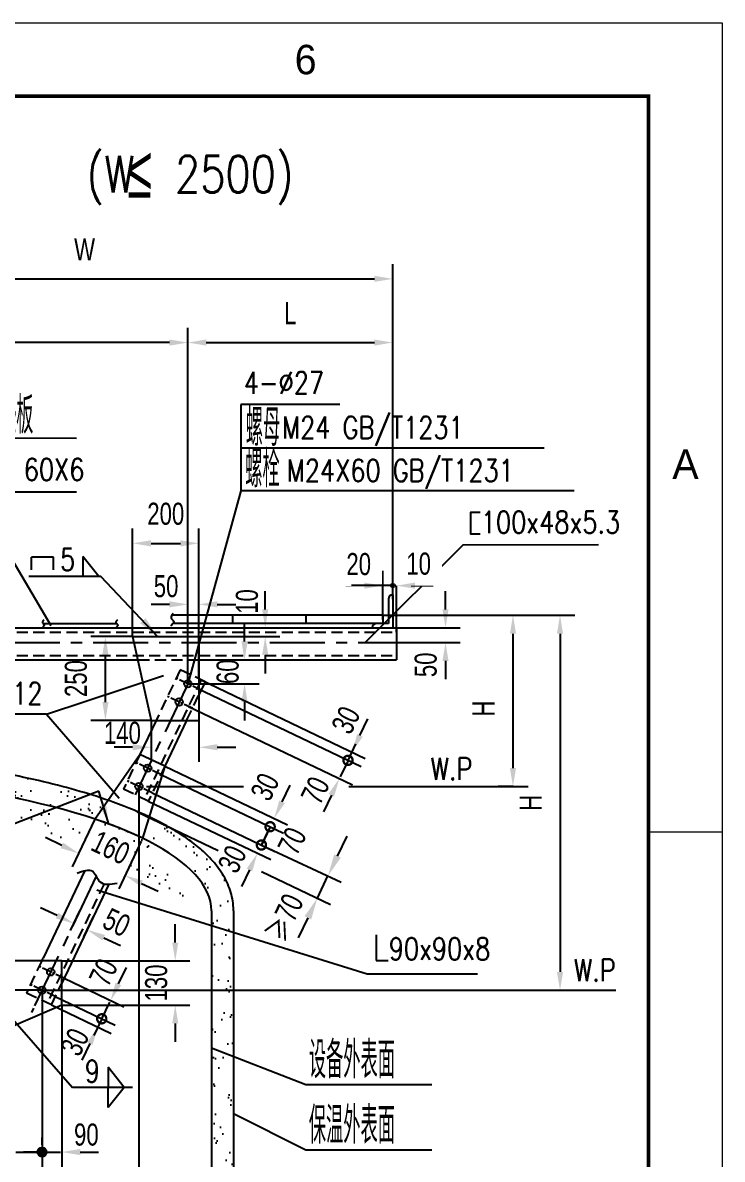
# Model space of a CAD drawing. Extents: x 148 to 221443, y -36682 to 6758.
# Drawn here: x 104409 to 106309, y -17862 to -14773 of the extents above; entities that cross this region are included whole.
import ezdxf
from ezdxf.enums import TextEntityAlignment as Align

# ---------------------------------------------------------------- set-up
doc = ezdxf.new("R2010")
doc.units = 0
doc.header["$LTSCALE"] = 10
doc.header["$MEASUREMENT"] = 0
doc.linetypes.add('CENTERX2', pattern=[4, 2.5, -0.5, 0.5, -0.5])
doc.linetypes.add('HIDDENX2', pattern=[0.75, 0.5, -0.25])
for name, color, linetype in [('2', 4, 'Continuous'), ('CENTER', 1, 'CENTERX2'), ('HIDDEN', 7, 'HIDDENX2'), ('RED', 7, 'Continuous'), ('WHITE', 7, 'Continuous')]:
    doc.layers.add(name, color=color, linetype=linetype)
doc.layers.add('2（细实线）', color=3, linetype='Continuous', lineweight=20)
doc.layers.add('图框层', color=7, linetype='Continuous', lineweight=15)
doc.styles.add('HZ', font='ROMS.SHX', dxfattribs={"width": 0.75, "bigfont": 'GBCBIG.SHX'})
doc.styles.get("Standard").update_dxf_attribs({"font": 'wison_e.shx', "width": 0.75, "bigfont": 'wison_c.shx'})
doc.styles.add('XW', font='ROMANS.shx', dxfattribs={"width": 0.85})
doc.dimstyles.new('DIM1', dxfattribs={"dimscale": 20, "dimtxt": 3, "dimasz": 2.5, "dimexe": 2, "dimexo": 0, "dimgap": 1, "dimtad": 0, "dimdec": 0, "dimzin": 0, "dimdsep": 46, "dimtxsty": 'Standard', "dimcen": 2, "dimclrd": 3, "dimclre": 3, "dimclrt": 3, "dimadec": 0, "dimazin": 0, "dimtfac": 0.666667, "dimtdec": 0, "dimtofl": 0, "dimtmove": 2, "dimatfit": 1, "dimfxl": 2, "dimtvp": 1.333333, "dimtolj": 1, "dimtzin": 0, "dimarcsym": 0})
pattern_1 = [(37.5, (101928.496, -20676.88), (-2.5197, 77.07295), [0, -60.8, 0, -68, 0, -65]), (7.5, (101928.5, -20676.88), (70.791, 112.8858), [0, -32.8, 0, -54.8, 0, -21]), (327.5, (101879.296, -20676.88), (124.5657, 0.2264), [0, -20, 0, -72, 0, -94]), (317.5, (101879.3, -20676.88), (120.245, 35.107), [0, -10, 0, -47.2, 0, -54])]

# ---------------------------------------------------------------- blocks, each defined once
blk = doc.blocks.new('*D1244')
at = {"color": 3, "lineweight": -2}
for p, q in [((103739.6, -16590), (103739.6, -15429)), ((105413.9, -16339.6), (105413.9, -15429)), ((103789.6, -15469), (105363.9, -15469))]:
    blk.add_line(p, q, dxfattribs=at)
at = {"color": 3}
for points in [[(103789.6, -15460.6), (103789.6, -15477.3), (103739.6, -15469)], [(105363.9, -15477.3), (105363.9, -15460.6), (105413.9, -15469)]]:
    blk.add_solid(points, dxfattribs=at)
at = {"layer": 'Defpoints', "color": 0}
for p in [(105413.9, -15469), (105413.9, -16339.6), (103739.6, -16590)]:
    blk.add_point(p, dxfattribs=at)
at = {"color": 3, "insert": (104576.7, -15389), "char_height": 60, "attachment_point": 5}
blk.add_mtext('\\A1;W', dxfattribs=at)
blk = doc.blocks.new('*D1246')
at = {"color": 3, "lineweight": -2}
for p, q in [((104724.4, -16849), (104724.4, -18189.1)), ((103739.6, -18076.8), (103739.6, -18189.1)), ((103789.6, -18149.1), (104674.4, -18149.1))]:
    blk.add_line(p, q, dxfattribs=at)
at = {"color": 3}
for points in [[(103789.6, -18140.8), (103789.6, -18157.5), (103739.6, -18149.1)], [(104674.4, -18157.5), (104674.4, -18140.8), (104724.4, -18149.1)]]:
    blk.add_solid(points, dxfattribs=at)
at = {"layer": 'Defpoints', "color": 0}
for p in [(104724.4, -16849), (103739.6, -18076.8), (104724.4, -18149.1)]:
    blk.add_point(p, dxfattribs=at)
at = {"color": 3, "insert": (104232, -18097.8), "char_height": 60, "attachment_point": 5}
blk.add_mtext('\\A1;Z', dxfattribs=at)
blk = doc.blocks.new('*D1247')
at = {"color": 3, "lineweight": -2}
for p, q in [((104461.1, -17402.9), (104461.1, -18083.4)), ((103739.6, -18076.8), (103739.6, -18003.4)), ((103789.6, -18043.4), (104411.1, -18043.4))]:
    blk.add_line(p, q, dxfattribs=at)
at = {"color": 3}
for points in [[(103789.6, -18035), (103789.6, -18051.7), (103739.6, -18043.4)], [(104411.1, -18051.7), (104411.1, -18035), (104461.1, -18043.4)]]:
    blk.add_solid(points, dxfattribs=at)
at = {"layer": 'Defpoints', "color": 0}
for p in [(104461.1, -17402.9), (104461.1, -18043.4), (103739.6, -18076.8)]:
    blk.add_point(p, dxfattribs=at)
at = {"color": 3, "insert": (104100.3, -17963.4), "char_height": 60, "attachment_point": 5}
blk.add_mtext('\\A1;Z', dxfattribs=at)
blk = doc.blocks.new('*D1248')
at = {"color": 3, "lineweight": -2}
for p, q in [((103739.6, -16483.1), (103739.6, -15602.2)), ((104857.2, -16457.6), (104857.2, -15602.2)), ((104807.2, -15642.2), (103789.6, -15642.2))]:
    blk.add_line(p, q, dxfattribs=at)
at = {"color": 3}
for points in [[(103789.6, -15633.8), (103789.6, -15650.5), (103739.6, -15642.2)], [(104807.2, -15650.5), (104807.2, -15633.8), (104857.2, -15642.2)]]:
    blk.add_solid(points, dxfattribs=at)
at = {"layer": 'Defpoints', "color": 0}
for p in [(103739.6, -15642.2), (104857.2, -16457.6), (103739.6, -16483.1)]:
    blk.add_point(p, dxfattribs=at)
at = {"color": 3, "insert": (104298.4, -15562.2), "char_height": 60, "attachment_point": 5}
blk.add_mtext('\\A1;Y', dxfattribs=at)
blk = doc.blocks.new('*D1254')
at = {"color": 3, "lineweight": -2}
for p, q in [((104857.2, -16437.6), (104857.2, -15602.2)), ((105413.9, -16327.6), (105413.9, -15602.2)), ((104907.2, -15642.2), (105363.9, -15642.2))]:
    blk.add_line(p, q, dxfattribs=at)
at = {"color": 3}
for points in [[(104907.2, -15633.8), (104907.2, -15650.5), (104857.2, -15642.2)], [(105363.9, -15650.5), (105363.9, -15633.8), (105413.9, -15642.2)]]:
    blk.add_solid(points, dxfattribs=at)
at = {"layer": 'Defpoints', "color": 0}
for p in [(105413.9, -15642.2), (105413.9, -16327.6), (104857.2, -16437.6)]:
    blk.add_point(p, dxfattribs=at)
at = {"color": 3, "insert": (105135.5, -15562.2), "char_height": 60, "attachment_point": 5}
blk.add_mtext('\\A1;L', dxfattribs=at)
blk = doc.blocks.new('*D1255')
at = {"color": 3, "lineweight": -2}
for p, q in [((105386.9, -16383.6), (105908.2, -16383.6)), ((105868.2, -16433.6), (105868.2, -17352.9)), ((104461.1, -17402.9), (105908.2, -17402.9))]:
    blk.add_line(p, q, dxfattribs=at)
at = {"color": 3}
for points in [[(105876.5, -16433.6), (105859.8, -16433.6), (105868.2, -16383.6)], [(105859.8, -17352.9), (105876.5, -17352.9), (105868.2, -17402.9)]]:
    blk.add_solid(points, dxfattribs=at)
at = {"layer": 'Defpoints', "color": 0}
for p in [(105386.9, -16383.6), (104461.1, -17402.9), (105868.2, -17402.9)]:
    blk.add_point(p, dxfattribs=at)
at = {"color": 3, "insert": (105788.2, -16893.3), "char_height": 60, "attachment_point": 5, "rotation": 90}
blk.add_mtext('\\A1;H', dxfattribs=at)
blk = doc.blocks.new('*D1256')
at = {"color": 3, "lineweight": -2}
for p, q in [((105067.4, -16367.6), (105067.4, -16317.6)), ((104925.4, -16417.6), (105107.4, -16417.6)), ((104887.2, -16441.6), (105107.4, -16441.6)), ((105067.4, -16491.6), (105067.4, -16541.6))]:
    blk.add_line(p, q, dxfattribs=at)
at = {"color": 3}
for points in [[(105059, -16367.6), (105075.7, -16367.6), (105067.4, -16417.6)], [(105075.7, -16491.6), (105059, -16491.6), (105067.4, -16441.6)]]:
    blk.add_solid(points, dxfattribs=at)
at = {"layer": 'Defpoints', "color": 0}
for p in [(104925.4, -16417.6), (105067.4, -16417.6), (104887.2, -16441.6)]:
    blk.add_point(p, dxfattribs=at)
at = {"color": 3, "insert": (105017.9, -16346.1), "char_height": 60, "attachment_point": 5, "rotation": 90}
blk.add_mtext('\\A1;10', dxfattribs=at)
blk = doc.blocks.new('_DotSmall')
at = {"layer": 'WHITE', "color": 0, "const_width": 0.5}
blk.add_lwpolyline([(-0.0625, 0, 1), (0.0625, 0, 1)], format="xyb", close=True, dxfattribs=at)
blk = doc.blocks.new('*D1257')
at = {"color": 3, "lineweight": -2}
for p, q in [((104882.5, -16581.7), (105328.4, -16795.1)), ((104858.9, -16631.3), (105304.6, -16844.7)), ((105292.3, -16777.9), (105313.9, -16732.8)), ((105247, -16872.6), (105225.4, -16917.7))]:
    blk.add_line(p, q, dxfattribs=at)
at = {"color": 3}
blk.add_solid([(105254.5, -16876.2), (105239.5, -16869), (105268.6, -16827.5)], dxfattribs=at)
at = {"layer": 'Defpoints', "color": 0}
for p in [(104882.5, -16581.7), (104858.9, -16631.3), (105268.6, -16827.5)]:
    blk.add_point(p, dxfattribs=at)
at = {"color": 3, "lineweight": -2, "xscale": 50, "yscale": 50, "zscale": 50, "rotation": 244.4151718538572}
blk.add_blockref('_DotSmall', (105292.3, -16777.9), dxfattribs=at)
at = {"color": 3, "insert": (105203.6, -16859.6), "char_height": 60, "attachment_point": 5, "rotation": 64.4152}
blk.add_mtext('\\A1;70', dxfattribs=at)
blk = doc.blocks.new('*D1258')
at = {"color": 3, "lineweight": -2}
for p, q in [((104893.2, -16559.1), (105339.2, -16772.6)), ((104882.5, -16581.7), (105328.4, -16795.1)), ((105324.7, -16710.2), (105346.3, -16665.1)), ((105292.3, -16777.9), (105270.7, -16823))]:
    blk.add_line(p, q, dxfattribs=at)
at = {"color": 3}
blk.add_solid([(105317.2, -16706.6), (105332.2, -16713.8), (105303.1, -16755.3)], dxfattribs=at)
at = {"layer": 'Defpoints', "color": 0}
for p in [(104893.2, -16559.1), (104882.5, -16581.7), (105292.3, -16777.9)]:
    blk.add_point(p, dxfattribs=at)
at = {"color": 3, "lineweight": -2, "xscale": 50, "yscale": 50, "zscale": 50, "rotation": 64.41517185386436}
blk.add_blockref('_DotSmall', (105292.3, -16777.9), dxfattribs=at)
at = {"color": 3, "insert": (105286.7, -16668.4), "char_height": 60, "attachment_point": 5, "rotation": 64.4152}
blk.add_mtext('\\A1;30', dxfattribs=at)
blk = doc.blocks.new('*D1259')
at = {"color": 3, "lineweight": -2}
for p, q in [((104784.2, -16816.5), (105116.8, -16975.7)), ((104760.6, -16866.1), (105093.1, -17025.3)), ((105080.7, -16958.4), (105057, -17008.1))]:
    blk.add_line(p, q, dxfattribs=at)
at = {"layer": 'Defpoints', "color": 0}
for p in [(104784.2, -16816.5), (104760.6, -16866.1), (105057, -17008.1)]:
    blk.add_point(p, dxfattribs=at)
at = {"color": 3, "lineweight": -2, "xscale": 50, "yscale": 50, "zscale": 50}
for p, rotation in [((105080.7, -16958.4), 64.41517185385563), ((105057, -17008.1), 244.4151718538556)]:
    blk.add_blockref('_DotSmall', p, dxfattribs=dict(at, rotation=rotation))
at = {"color": 3, "insert": (105140.7, -16997.2), "char_height": 60, "attachment_point": 5, "rotation": 64.4152}
blk.add_mtext('\\A1;70', dxfattribs=at)
blk = doc.blocks.new('*D1260')
at = {"color": 3, "lineweight": -2}
for p, q in [((104760.6, -16866.1), (105093.1, -17025.3)), ((104749.8, -16888.7), (105082.3, -17047.9)), ((105057, -17008.1), (105078.6, -16963)), ((105024.6, -17075.7), (105003, -17120.8))]:
    blk.add_line(p, q, dxfattribs=at)
at = {"color": 3}
blk.add_solid([(105032.1, -17079.3), (105017.1, -17072.1), (105046.2, -17030.6)], dxfattribs=at)
at = {"layer": 'Defpoints', "color": 0}
for p in [(104760.6, -16866.1), (104749.8, -16888.7), (105057, -17008.1)]:
    blk.add_point(p, dxfattribs=at)
at = {"color": 3, "lineweight": -2, "xscale": 50, "yscale": 50, "zscale": 50, "rotation": 244.4151718538643}
blk.add_blockref('_DotSmall', (105057, -17008.1), dxfattribs=at)
at = {"color": 3, "insert": (104978, -17046.4), "char_height": 60, "attachment_point": 5, "rotation": 64.4152}
blk.add_mtext('\\A1;30', dxfattribs=at)
blk = doc.blocks.new('*D1261')
at = {"color": 3, "lineweight": -2}
for p, q in [((104794.9, -16793.9), (105127.6, -16953.2)), ((104784.2, -16816.5), (105116.8, -16975.7)), ((105113.1, -16890.8), (105134.7, -16845.7)), ((105080.7, -16958.4), (105059.1, -17003.5))]:
    blk.add_line(p, q, dxfattribs=at)
at = {"color": 3}
blk.add_solid([(105105.6, -16887.2), (105120.6, -16894.4), (105091.5, -16935.9)], dxfattribs=at)
at = {"layer": 'Defpoints', "color": 0}
for p in [(104794.9, -16793.9), (104784.2, -16816.5), (105080.7, -16958.4)]:
    blk.add_point(p, dxfattribs=at)
at = {"color": 3, "lineweight": -2, "xscale": 50, "yscale": 50, "zscale": 50, "rotation": 64.41517185384637}
blk.add_blockref('_DotSmall', (105080.7, -16958.4), dxfattribs=at)
at = {"color": 3, "insert": (105066.8, -16850), "char_height": 60, "attachment_point": 5, "rotation": 64.4152}
blk.add_mtext('\\A1;30', dxfattribs=at)
blk = doc.blocks.new('*D1262')
at = {"color": 3, "lineweight": -2, "ltscale": 6}
for p, q in [((104502.2, -17200), (104457, -17178.5)), ((104538.4, -17240.2), (104564.5, -17185.3)), ((104574.5, -17257.4), (104600.6, -17202.5)), ((104628.6, -17260.1), (104673.8, -17281.6))]:
    blk.add_line(p, q, dxfattribs=at)
at = {"color": 3}
for points in [[(104498.6, -17207.5), (104505.8, -17192.5), (104547.3, -17221.5)], [(104632.2, -17252.6), (104625, -17267.6), (104583.5, -17238.6)]]:
    blk.add_solid(points, dxfattribs=at)
at = {"layer": 'Defpoints', "color": 0}
for p in [(104538.4, -17240.2), (104583.5, -17238.6), (104574.5, -17257.4)]:
    blk.add_point(p, dxfattribs=at)
at = {"color": 3, "insert": (104663.8, -17218.7), "char_height": 60, "attachment_point": 5, "rotation": 334.5727}
blk.add_mtext('\\A1;50', dxfattribs=at)
blk = doc.blocks.new('*D1263')
at = {"color": 3, "lineweight": -2}
for p, q in [((104668.7, -17385.8), (104690.3, -17340.7)), ((104520.8, -17370.4), (104683.1, -17448.1)), ((104497.2, -17420.1), (104659.4, -17497.7)), ((104623.3, -17480.5), (104601.7, -17525.6))]:
    blk.add_line(p, q, dxfattribs=at)
at = {"color": 3}
blk.add_solid([(104661.1, -17382.2), (104676.2, -17389.4), (104647.1, -17430.9)], dxfattribs=at)
at = {"layer": 'Defpoints', "color": 0}
for p in [(104520.8, -17370.4), (104497.2, -17420.1), (104623.3, -17480.5)]:
    blk.add_point(p, dxfattribs=at)
at = {"color": 3, "lineweight": -2, "xscale": 50, "yscale": 50, "zscale": 50, "rotation": 64.41517185385563}
blk.add_blockref('_DotSmall', (104623.3, -17480.5), dxfattribs=at)
at = {"color": 3, "insert": (104628, -17354.1), "char_height": 60, "attachment_point": 5, "rotation": 64.4152}
blk.add_mtext('\\A1;70', dxfattribs=at)
blk = doc.blocks.new('*D1264')
at = {"color": 3, "lineweight": -2}
for p, q in [((104497.2, -17420.1), (104659.4, -17497.7)), ((104486.5, -17442.7), (104648.6, -17520.3)), ((104623.3, -17480.5), (104644.9, -17435.4)), ((104590.9, -17548.1), (104569.3, -17593.2))]:
    blk.add_line(p, q, dxfattribs=at)
at = {"color": 3}
blk.add_solid([(104598.4, -17551.7), (104583.4, -17544.5), (104612.5, -17503)], dxfattribs=at)
at = {"layer": 'Defpoints', "color": 0}
for p in [(104497.2, -17420.1), (104486.5, -17442.7), (104623.3, -17480.5)]:
    blk.add_point(p, dxfattribs=at)
at = {"color": 3, "lineweight": -2, "xscale": 50, "yscale": 50, "zscale": 50, "rotation": 244.4151718538608}
blk.add_blockref('_DotSmall', (104623.3, -17480.5), dxfattribs=at)
at = {"color": 3, "insert": (104550.3, -17543.6), "char_height": 60, "attachment_point": 5, "rotation": 64.4152}
blk.add_mtext('\\A1;30', dxfattribs=at)
blk = doc.blocks.new('*D1265')
at = {"color": 3, "lineweight": -2}
for p, q in [((104604.7, -16937.8), (104543.3, -17067)), ((104515.3, -17009.4), (104470.1, -16987.9)), ((104730.7, -16997.8), (104669.3, -17126.9)), ((104731.6, -17112.3), (104776.8, -17133.7))]:
    blk.add_line(p, q, dxfattribs=at)
at = {"color": 3}
for points in [[(104511.7, -17016.9), (104518.9, -17001.9), (104560.4, -17030.9)], [(104735.2, -17104.7), (104728.1, -17119.8), (104686.5, -17090.8)]]:
    blk.add_solid(points, dxfattribs=at)
at = {"layer": 'Defpoints', "color": 0}
for p in [(104604.7, -16937.8), (104730.7, -16997.8), (104686.5, -17090.8)]:
    blk.add_point(p, dxfattribs=at)
at = {"color": 3, "insert": (104647.5, -17015.3), "char_height": 60, "attachment_point": 5, "rotation": 334.5727}
blk.add_mtext('\\A1;160', dxfattribs=at)
blk = doc.blocks.new('*D1268')
at = {"color": 3, "lineweight": -2}
for p, q in [((104707.2, -16441.6), (104707.2, -16148)), ((104887.2, -16441.6), (104887.2, -16148)), ((104757.2, -16188), (104837.2, -16188))]:
    blk.add_line(p, q, dxfattribs=at)
at = {"color": 3}
for points in [[(104757.2, -16179.7), (104757.2, -16196.4), (104707.2, -16188)], [(104837.2, -16196.4), (104837.2, -16179.7), (104887.2, -16188)]]:
    blk.add_solid(points, dxfattribs=at)
at = {"layer": 'Defpoints', "color": 0}
for p in [(104887.2, -16188), (104707.2, -16441.6), (104887.2, -16441.6)]:
    blk.add_point(p, dxfattribs=at)
at = {"color": 3, "insert": (104797.2, -16108), "char_height": 60, "attachment_point": 5}
blk.add_mtext('\\A1;200', dxfattribs=at)
blk = doc.blocks.new('*D1269')
at = {"color": 3, "lineweight": -2}
for p, q in [((105557.1, -16367.6), (105557.1, -16317.6)), ((105413.9, -16417.6), (105597.1, -16417.6)), ((105423.9, -16457.6), (105597.1, -16457.6)), ((105557.1, -16507.6), (105557.1, -16557.6))]:
    blk.add_line(p, q, dxfattribs=at)
at = {"color": 3}
for points in [[(105548.8, -16367.6), (105565.4, -16367.6), (105557.1, -16417.6)], [(105565.4, -16507.6), (105548.8, -16507.6), (105557.1, -16457.6)]]:
    blk.add_solid(points, dxfattribs=at)
at = {"layer": 'Defpoints', "color": 0}
for p in [(105413.9, -16417.6), (105557.1, -16417.6), (105423.9, -16457.6)]:
    blk.add_point(p, dxfattribs=at)
at = {"color": 3, "insert": (105503.5, -16518.3), "char_height": 60, "attachment_point": 5, "rotation": 90}
blk.add_mtext('\\A1;50', dxfattribs=at)
blk = doc.blocks.new('*D1285')
at = {"color": 3, "lineweight": -2}
for p, q in [((104857.2, -16569.6), (104857.2, -16313.9)), ((104887.2, -16556.2), (104887.2, -16313.9)), ((104807.2, -16353.9), (104757.2, -16353.9)), ((104937.2, -16353.9), (104987.2, -16353.9))]:
    blk.add_line(p, q, dxfattribs=at)
at = {"color": 3}
for points in [[(104807.2, -16362.2), (104807.2, -16345.5), (104857.2, -16353.9)], [(104937.2, -16345.5), (104937.2, -16362.2), (104887.2, -16353.9)]]:
    blk.add_solid(points, dxfattribs=at)
at = {"layer": 'Defpoints', "color": 0}
for p in [(104887.2, -16353.9), (104887.2, -16556.2), (104857.2, -16569.6)]:
    blk.add_point(p, dxfattribs=at)
at = {"color": 3, "insert": (104798.1, -16304.8), "char_height": 60, "attachment_point": 5}
blk.add_mtext('\\A1;50', dxfattribs=at)
blk = doc.blocks.new('*D1286')
at = {"color": 3, "lineweight": -2}
for p, q in [((105011.2, -16454.6), (105011.2, -16404.6)), ((104887.2, -16504.6), (105051.2, -16504.6)), ((104857.2, -16569.6), (105051.2, -16569.6)), ((105011.2, -16619.6), (105011.2, -16669.6))]:
    blk.add_line(p, q, dxfattribs=at)
at = {"color": 3}
for points in [[(105002.8, -16454.6), (105019.5, -16454.6), (105011.2, -16504.6)], [(105019.5, -16619.6), (105002.8, -16619.6), (105011.2, -16569.6)]]:
    blk.add_solid(points, dxfattribs=at)
at = {"layer": 'Defpoints', "color": 0}
for p in [(104887.2, -16504.6), (105011.2, -16504.6), (104857.2, -16569.6)]:
    blk.add_point(p, dxfattribs=at)
at = {"color": 3, "insert": (104965.6, -16537.1), "char_height": 60, "attachment_point": 5, "rotation": 90}
blk.add_mtext('\\A1;60', dxfattribs=at)
blk = doc.blocks.new('*D1287')
at = {"color": 3, "lineweight": -2}
for p, q in [((104757.2, -16669.6), (104757.2, -16782.4)), ((104887.2, -16669.6), (104887.2, -16782.4)), ((104707.2, -16742.4), (104657.2, -16742.4)), ((104937.2, -16742.4), (104987.2, -16742.4))]:
    blk.add_line(p, q, dxfattribs=at)
at = {"color": 3}
for points in [[(104707.2, -16750.7), (104707.2, -16734), (104757.2, -16742.4)], [(104937.2, -16734), (104937.2, -16750.7), (104887.2, -16742.4)]]:
    blk.add_solid(points, dxfattribs=at)
at = {"layer": 'Defpoints', "color": 0}
for p in [(104757.2, -16669.6), (104887.2, -16669.6), (104757.2, -16742.4)]:
    blk.add_point(p, dxfattribs=at)
at = {"color": 3, "insert": (104679.5, -16703.5), "char_height": 60, "attachment_point": 5}
blk.add_mtext('\\A1;140', dxfattribs=at)
blk = doc.blocks.new('*D1288')
at = {"color": 3, "lineweight": -2}
for p, q in [((104707.2, -16441.6), (104593.3, -16441.6)), ((104633.3, -16619.6), (104633.3, -16491.6)), ((104757.2, -16669.6), (104593.3, -16669.6))]:
    blk.add_line(p, q, dxfattribs=at)
at = {"color": 3}
for points in [[(104641.6, -16491.6), (104624.9, -16491.6), (104633.3, -16441.6)], [(104624.9, -16619.6), (104641.6, -16619.6), (104633.3, -16669.6)]]:
    blk.add_solid(points, dxfattribs=at)
at = {"layer": 'Defpoints', "color": 0}
for p in [(104633.3, -16441.6), (104707.2, -16441.6), (104757.2, -16669.6)]:
    blk.add_point(p, dxfattribs=at)
at = {"color": 3, "insert": (104553.3, -16555.6), "char_height": 60, "attachment_point": 5, "rotation": 90}
blk.add_mtext('\\A1;250', dxfattribs=at)
blk = doc.blocks.new('*D1291')
at = {"color": 3, "lineweight": -2}
for p, q in [((104823, -17273.2), (104823, -17223.2)), ((104514.7, -17323.2), (104863, -17323.2)), ((104514.7, -17443.2), (104863, -17443.2)), ((104823, -17493.2), (104823, -17543.2))]:
    blk.add_line(p, q, dxfattribs=at)
at = {"color": 3}
for points in [[(104814.7, -17273.2), (104831.3, -17273.2), (104823, -17323.2)], [(104831.3, -17493.2), (104814.7, -17493.2), (104823, -17443.2)]]:
    blk.add_solid(points, dxfattribs=at)
at = {"layer": 'Defpoints', "color": 0}
for p in [(104514.7, -17323.2), (104514.7, -17443.2), (104823, -17443.2)]:
    blk.add_point(p, dxfattribs=at)
at = {"color": 3, "insert": (104771.4, -17383.2), "char_height": 60, "attachment_point": 5, "rotation": 90}
blk.add_mtext('\\A1;130', dxfattribs=at)
blk = doc.blocks.new('*D1292')
at = {"color": 3, "lineweight": -2}
for p, q in [((104270.4, -17273.2), (104270.4, -17223.2)), ((104329.9, -17323.2), (104230.4, -17323.2)), ((104461.1, -17402.9), (104230.4, -17402.9)), ((104270.4, -17452.9), (104270.4, -17502.9))]:
    blk.add_line(p, q, dxfattribs=at)
at = {"color": 3}
for points in [[(104262.1, -17273.2), (104278.7, -17273.2), (104270.4, -17323.2)], [(104278.7, -17452.9), (104262.1, -17452.9), (104270.4, -17402.9)]]:
    blk.add_solid(points, dxfattribs=at)
at = {"layer": 'Defpoints', "color": 0}
for p in [(104270.4, -17323.2), (104329.9, -17323.2), (104461.1, -17402.9)]:
    blk.add_point(p, dxfattribs=at)
at = {"color": 3, "insert": (104204.4, -17462.4), "char_height": 60, "attachment_point": 5, "rotation": 90}
blk.add_mtext('\\A1;100', dxfattribs=at)
blk = doc.blocks.new('*D1344')
at = {"color": 3, "linetype": 'Continuous', "lineweight": -2}
for p, q in [((105386.9, -16383.6), (105780.4, -16383.6)), ((105740.4, -16433.6), (105740.4, -16799)), ((105741.3, -16849), (105700.4, -16849))]:
    blk.add_line(p, q, dxfattribs=at)
at = {"color": 3}
for points in [[(105748.7, -16433.6), (105732.1, -16433.6), (105740.4, -16383.6)], [(105732.1, -16799), (105748.7, -16799), (105740.4, -16849)]]:
    blk.add_solid(points, dxfattribs=at)
at = {"layer": 'Defpoints', "color": 0}
for p in [(105386.9, -16383.6), (105740.4, -16849), (105741.3, -16849)]:
    blk.add_point(p, dxfattribs=at)
at = {"color": 3, "insert": (105660.4, -16637.4), "char_height": 60, "attachment_point": 5, "rotation": 90}
blk.add_mtext('\\A1;H', dxfattribs=at)
blk = doc.blocks.new('_Small')
at = {"color": 0, "linetype": 'ByBlock', "lineweight": -2}
blk.add_circle((0, 0), 0.25, dxfattribs=at)
blk = doc.blocks.new('*D1349')
at = {"color": 3, "linetype": 'Continuous', "lineweight": -2}
for p, q in [((104514.7, -17443.2), (104514.7, -17882.8)), ((104461.1, -17506.4), (104461.1, -17882.8)), ((104461.1, -17842.8), (104411.1, -17842.8)), ((104564.7, -17842.8), (104614.7, -17842.8))]:
    blk.add_line(p, q, dxfattribs=at)
at = {"color": 3}
blk.add_solid([(104564.7, -17834.5), (104564.7, -17851.2), (104514.7, -17842.8)], dxfattribs=at)
at = {"layer": 'Defpoints', "color": 0}
for p in [(104514.7, -17443.2), (104461.1, -17506.4), (104461.1, -17842.8)]:
    blk.add_point(p, dxfattribs=at)
at = {"color": 3, "lineweight": -2, "xscale": 50, "yscale": 50, "zscale": 50}
blk.add_blockref('_Small', (104461.1, -17842.8), dxfattribs=at)
at = {"color": 3, "insert": (104581.5, -17795.6), "char_height": 60, "attachment_point": 5}
blk.add_mtext('\\A1;90', dxfattribs=at)
blk = doc.blocks.new('a2')
blk.add_line((15905.09, 10016.74), (15895.09, 10016.74))
at = {"layer": '图框层', "ltscale": 10}
blk.add_lwpolyline([(15311.09, 10126.74), (15905.09, 10126.74), (15905.09, 9706.74), (15311.09, 9706.74)], close=True, dxfattribs=at)
at = {"layer": '图框层', "ltscale": 10, "const_width": 0.5}
blk.add_lwpolyline([(15336.09, 10116.74), (15895.09, 10116.74), (15895.09, 9716.74), (15336.09, 9716.74)], close=True, dxfattribs=at)
at = {"style": 'HZ'}
for s, p in [('6', (15848.5, 10121.74)), ('A', (15900.09, 10066.74))]:
    blk.add_text(s, height=4, dxfattribs=at).set_placement(p, align=Align.MIDDLE)

msp = doc.modelspace()

# ---------------------------------------------------------------- hatches: boundary and pattern name
at = {"linetype": 'Continuous'}
h = msp.add_hatch(dxfattribs=at)
h.set_pattern_fill('AR-SAND', color=3, scale=40, style=0)
h.set_pattern_definition(pattern_1)
edge = h.paths.add_edge_path()
edge.add_ellipse((103693.3073, -17186.9747), major_axis=(-1227.8837, 0), ratio=0.302766135, start_angle=228.9344487, end_angle=241.2478364, ccw=False)
edge.add_line((104499.9312, -16906.6819), (104592.709, -16870.9078))
edge.add_spline(control_points=[(104592.709, -16870.9078), (104567.8832, -16863.1561), (104542.0809, -16855.7505), (104482.2392, -16839.9596), (104447.7129, -16831.7684), (104376.2078, -16816.549), (104339.2291, -16809.5211), (104265.5483, -16797.0841), (104228.9721, -16791.6018), (104191.6401, -16786.6768)], knot_values=[3.911583305, 3.911583305, 3.911583305, 3.911583305, 3.995512867, 3.995512867, 4.099656262, 4.099656262, 4.203799657, 4.203799657, 4.30146577, 4.30146577, 4.30146577, 4.30146577], degree=3, periodic=0)
edge.add_line((104191.6401, -16786.6768), (104191.6401, -16808.0587))
edge.add_spline(control_points=[(104191.6401, -16808.0587), (104193.6527, -16808.9771), (104195.6536, -16809.9022), (104211.3168, -16817.2385), (104224.4264, -16823.9525), (104249.4426, -16838.0154), (104261.3495, -16845.3641), (104276.4696, -16855.6761), (104280.246, -16858.3418), (104283.9462, -16861.0481)], knot_values=[3.652693621, 3.652693621, 3.652693621, 3.652693621, 3.665622625, 3.665622625, 3.754513599, 3.754513599, 3.843404574, 3.843404574, 3.873778973, 3.873778973, 3.873778973, 3.873778973], degree=3, periodic=0)
edge = h.paths.add_edge_path()
edge.add_ellipse((103693.3073, -17186.9747), major_axis=(-1227.8837, 0), ratio=0.302766135, start_angle=222.0790366, end_angle=228.9344487, ccw=False)
edge.add_line((104604.6685, -16937.8368), (104628.138, -16904.0875))
edge.add_line((104628.138, -16904.0875), (104620.9454, -16880.0145))
edge.add_spline(control_points=[(104620.9454, -16880.0145), (104617.4762, -16878.8587), (104613.9862, -16877.7101), (104604.6106, -16874.6618), (104598.6881, -16872.7747), (104592.709, -16870.9078)], knot_values=[3.879269272, 3.879269272, 3.879269272, 3.879269272, 3.891369473, 3.891369473, 3.911583305, 3.911583305, 3.911583305, 3.911583305], degree=3, periodic=0)
edge.add_line((104592.709, -16870.9078), (104499.9312, -16906.6819))
edge = h.paths.add_edge_path()
edge.add_spline(control_points=[(104981.1909, -17186.979), (104981.191, -17186.192), (104981.1857, -17185.405), (104981.0643, -17176.5221), (104980.3815, -17168.4351), (104977.9092, -17152.4372), (104976.1207, -17144.5272), (104971.5257, -17129.0024), (104968.7203, -17121.3878), (104962.1988, -17106.5157), (104958.4833, -17099.2576), (104950.2404, -17085.1104), (104945.713, -17078.2206), (104935.9224, -17064.7902), (104930.6591, -17058.2492), (104919.4492, -17045.4833), (104913.5025, -17039.258), (104897.132, -17023.3743), (104886.192, -17013.9381), (104862.7107, -16995.6684), (104850.1681, -16986.8347), (104825.4444, -16970.9236), (104813.4714, -16963.7768), (104800.9388, -16956.806)], knot_values=[3.141585089, 3.141585089, 3.141585089, 3.141585089, 3.145727778, 3.145727778, 3.188346973, 3.188346973, 3.230966167, 3.230966167, 3.273585362, 3.273585362, 3.316204557, 3.316204557, 3.358823752, 3.358823752, 3.401442946, 3.401442946, 3.444062141, 3.444062141, 3.512694928, 3.512694928, 3.581327716, 3.581327716, 3.640067184, 3.640067184, 3.640067184, 3.640067184], degree=3, periodic=0)
edge.add_line((104800.9388, -16956.806), (104751.9023, -16933.3276))
edge.add_line((104751.9023, -16933.3276), (104734.4568, -16989.896))
edge.add_ellipse((103693.3073, -17186.9747), major_axis=(-1227.8837, 0), ratio=0.302766135, start_angle=180, end_angle=212.0136396, ccw=False)
edge.add_line((104921.191, -17186.9747), (104921.191, -17227.1681))
edge.add_line((104921.191, -17227.1681), (104981.1909, -17245.8184))
edge.add_line((104981.1909, -17245.8184), (104981.1909, -17186.979))
h.paths.add_polyline_path([(104921.191, -17560.6007), (104981.1909, -17583.8239), (104981.1909, -17245.8184), (104921.191, -17227.1681)])
at = {"layer": '2', "linetype": 'Continuous'}
h = msp.add_hatch(dxfattribs=at)
h.set_pattern_fill('AR-SAND', color=3, scale=40, style=0)
h.set_pattern_definition(pattern_1)
edge = h.paths.add_edge_path()
edge.add_line((104981.1909, -17583.8239), (104921.191, -17560.6007))
edge.add_line((104921.191, -17560.6007), (104921.191, -17957.4753))
edge.add_spline(control_points=[(104921.191, -17957.4753), (104926.3076, -17955.4001), (104939.993, -17952.1028), (104960.0501, -17966.145), (104974.8974, -17962.5132), (104981.1909, -17959.8128)], knot_values=[14.1124969, 14.1124969, 14.1124969, 14.1124969, 30.274595859, 57.319186125, 77.251658632, 77.251658632, 77.251658632, 77.251658632], degree=3, periodic=0)
edge.add_line((104981.1909, -17959.8128), (104981.1909, -17583.8239))
h = msp.add_hatch(dxfattribs=at)
h.set_pattern_fill('ANSI31', color=3, style=0)
h.set_pattern_definition([(45, (98380.03975, -10938.48076), (-0.0883883476, 0.0883883476), [])])
h.paths.add_polyline_path([(104448.5773, -17842.8222), (104461.0773, -17842.8222), (104473.5773, -17842.8222, 1)])
h.paths.add_polyline_path([(104473.5773, -17842.8222), (104461.0773, -17842.8222), (104448.5773, -17842.8222, 1)])

# ---------------------------------------------------------------- linework, layer by layer
at = {"linetype": 'Continuous'}
for p, q in [((104615.7841, -16278.2798), (104572.0493, -16223.6653)), ((104572.0493, -16223.6653), (104572.0493, -16278.2798)), ((104615.7841, -16278.2798), (104572.0493, -16278.2798)), ((104640.3212, -17612.2705), (104640.3212, -17666.8849)), ((104684.0559, -17666.8849), (104640.3212, -17612.2705)), ((104640.3212, -17721.4993), (104640.3212, -17666.8849)), ((104684.0559, -17666.8849), (104640.3212, -17721.4993))]:
    msp.add_line(p, q, dxfattribs=at)
msp.add_line((104857.2276, -16504.633), (105003.949, -16504.633))
at = {"color": 3, "linetype": 'Continuous'}
for p, q in [((104921.191, -17186.9747), (104921.191, -17957.4753)), ((104981.1909, -17186.979), (104981.1909, -17956.5981))]:
    msp.add_line(p, q, dxfattribs=at)
at = {"color": 7, "linetype": 'Continuous'}
for p, q in [((104461.0773, -17822.8222), (104461.0773, -17802.8222)), ((104461.0773, -17842.8222), (104511.0773, -17842.8222))]:
    msp.add_line(p, q, dxfattribs=at)
msp.add_arc((104308.4322, -17867.9691), 1035.9533, 71.3163209, 71.3163209)
at = {"color": 3}
msp.add_arc((104308.4322, -17867.9691), 1035.9533, 64.6280585, 71.3163209, dxfattribs=at)
at = {"color": 3, "linetype": 'Continuous'}
msp.add_arc((104308.4322, -17867.9691), 1035.9533, 63.238201, 64.6280585, dxfattribs=at)
msp.add_ellipse((103693.3073, -17186.9747), major_axis=(-1227.8837, 0), ratio=0.302766135, start_param=3.141592654, end_param=4.210569058, dxfattribs=at)
for points, knots in [([(104640.2928, -16886.6089), (104630.528, -16883.2034), (104620.5875, -16879.8565), (104580.2594, -16866.7441), (104548.5126, -16857.4476), (104482.2392, -16839.9596), (104447.7129, -16831.7684), (104376.2078, -16816.549), (104339.2291, -16809.5211), (104265.5483, -16797.0841), (104228.9721, -16791.6018), (104191.6401, -16786.6768)], [3.856517065, 3.856517065, 3.856517065, 3.856517065, 3.8913694726, 3.8913694726, 3.9955128674, 3.9955128674, 4.0996562623, 4.0996562623, 4.2037996571, 4.2037996571, 4.3014657702, 4.3014657702, 4.3014657702, 4.3014657702]), ([(104981.1909, -17186.979), (104981.191, -17186.192), (104981.1857, -17185.405), (104981.0643, -17176.5221), (104980.3815, -17168.4351), (104977.9092, -17152.4372), (104976.1207, -17144.5272), (104971.5257, -17129.0024), (104968.7203, -17121.3878), (104962.1988, -17106.5157), (104958.4833, -17099.2576), (104950.2404, -17085.1104), (104945.713, -17078.2206), (104935.9224, -17064.7902), (104930.6591, -17058.2492), (104919.4492, -17045.4833), (104913.5025, -17039.258), (104897.132, -17023.3743), (104886.192, -17013.9381), (104862.7107, -16995.6684), (104850.1681, -16986.8347), (104823.5241, -16969.6878), (104809.422, -16961.3748), (104781.1016, -16945.9868), (104767.0204, -16938.8694), (104752.3307, -16931.9384)], [3.1415850893, 3.1415850893, 3.1415850893, 3.1415850893, 3.145727778, 3.145727778, 3.1883469727, 3.1883469727, 3.2309661674, 3.2309661674, 3.2735853621, 3.2735853621, 3.3162045568, 3.3162045568, 3.3588237515, 3.3588237515, 3.4014429462, 3.4014429462, 3.4440621409, 3.4440621409, 3.5126949283, 3.5126949283, 3.5813277156, 3.5813277156, 3.649960503, 3.649960503, 3.7120996909, 3.7120996909, 3.7120996909, 3.7120996909])]:
    msp.add_open_spline(points, degree=3, knots=knots, dxfattribs=at)
at = {"layer": '2', "color": 3, "linetype": 'Continuous'}
for p, q in [((105270.3036, -15810.3651), (105001.2544, -15810.3651)), ((105001.2544, -15810.3651), (105001.2544, -16045.2024)), ((104554.533, -15902.5469), (104271.2464, -15902.3661)), ((105824.8151, -15929.6231), (105001.7769, -15929.6231)), ((104271.2464, -16049.1395), (104485.2544, -16411.5257)), ((104554.533, -16049.1395), (104271.2464, -16049.1395)), ((105001.2544, -16045.2024), (104857.2276, -16569.633)), ((105906.4267, -16045.2024), (105001.2544, -16045.2024)), ((105604.437, -16192.7537), (105338.4814, -16457.633)), ((105972.9131, -16191.7788), (105604.437, -16192.7537)), ((104492.2447, -16225.7421), (104432.2136, -16225.7421)), ((104432.2136, -16260.401), (104432.2136, -16225.7421)), ((104492.2447, -16260.401), (104492.2447, -16225.7421)), ((104621.0958, -16278.2798), (104425.4351, -16278.2798)), ((104775.7818, -16441.7977), (104621.0958, -16278.2798)), ((105386.8634, -16394.633), (105386.7785, -16262.974)), ((105413.8634, -16307.633), (105413.8634, -16262.974)), ((105413.8634, -16307.633), (105413.8634, -16262.974)), ((105423.8634, -16429.633), (105423.8634, -16262.974)), ((105336.7785, -16302.974), (105286.7785, -16302.974)), ((105463.8634, -16302.974), (105513.8634, -16302.974)), ((105473.8634, -16302.974), (105523.8634, -16302.974)), ((104473.0839, -16652.6032), (104791.4191, -16547.0969)), ((104473.0839, -16652.6032), (104670.5717, -16880.731)), ((104615.5887, -16862.0857), (104245.1592, -17004.9191)), ((104642.172, -16951.0582), (104615.5887, -16862.0857)), ((104744.4339, -16848.9525), (105008.2159, -16848.9525)), ((105294.6075, -16848.9525), (105781.3175, -16848.9525)), ((104719.1585, -16917.6501), (104939.3209, -17023.0626)), ((105263.7321, -17038.0139), (105289.643, -16983.8971)), ((105075.0205, -17016.6894), (105273.8992, -17109.4046)), ((105057.5322, -17079.6614), (105245.1336, -17169.4839)), ((105209.0557, -17152.21), (105237.8213, -17092.1307)), ((105344.5838, -17358.7751), (104610.2852, -17130.5265)), ((105183.1449, -17206.3268), (105157.2341, -17260.4437)), ((105368.9546, -17252.0237), (105368.9546, -17322.026)), ((105368.9546, -17322.026), (105401.0606, -17322.026)), ((105644.3393, -17358.7751), (105344.5838, -17358.7751)), ((104329.8733, -17423.227), (104543.8518, -17666.8849)), ((105868.151, -17402.8992), (106019.7756, -17402.8992)), ((105177.9115, -17659.9653), (104921.191, -17560.6007)), ((104706.7271, -17666.8849), (104543.8518, -17666.8849)), ((105519.5776, -17659.9653), (105177.9115, -17659.9653)), ((105177.9115, -17837.9936), (104981.1909, -17738.6289)), ((104389.873, -17842.8222), (104461.0773, -17842.8222)), ((105519.5776, -17837.9936), (105177.9115, -17837.9936))]:
    msp.add_line(p, q, dxfattribs=at)
for points in [[(105651.501, -16103.7942), (105624.746, -16103.7942), (105624.746, -16162.1294), (105651.501, -16162.1294)], [(104473.0839, -16652.6032), (104324.2132, -16652.6032), (104146.2046, -16687.572)]]:
    msp.add_lwpolyline(points, dxfattribs=at)
for points in [[(104466.0853, -16395.5054), (104462.132, -16403.6715), (104466.876, -16409.7303), (104460.8142, -16417.633)], [(104665.9112, -16395.5054), (104661.9579, -16403.6715), (104666.7019, -16409.7303), (104660.6401, -16417.633)], [(104817.6474, -16378.9012), (104811.7175, -16391.1504), (104818.8334, -16400.2385), (104809.7408, -16412.0925)], [(104556.667, -17084.5261), (104598.6675, -17079.6447), (104617.2259, -17106.9804), (104665.0869, -17111.8617)]]:
    msp.add_spline(points, degree=3, dxfattribs=at)
for points in [[(104741.8134, -16391.3384), (104727.2843, -16405.0827), (104775.7818, -16441.7977)], [(104636.0828, -16902.7501), (104620.7524, -16907.3305), (104642.1589, -16951.0314)], [(105254.7127, -17033.6954), (105272.7516, -17042.3324), (105237.8213, -17092.1307)], [(105174.1254, -17202.0084), (105192.1644, -17210.6453), (105209.0557, -17152.21)]]:
    msp.add_solid(points, dxfattribs=at)
at = {"layer": 'CENTER', "ltscale": 6}
for p, q in [((103879.7082, -16457.633), (105423.8634, -16457.633)), ((104859.6565, -16564.5239), (104713.6997, -16871.5308)), ((104608.314, -17093.2002), (104437.877, -17451.6989))]:
    msp.add_line(p, q, dxfattribs=at)
at = {"layer": 'CENTER'}
for p, q in [((104893.3528, -16586.8076), (104825.618, -16554.6052)), ((104869.7377, -16636.4798), (104802.0029, -16604.2774)), ((104784.1742, -16816.4549), (104716.4394, -16784.2525)), ((104760.5591, -16866.1271), (104692.8243, -16833.9247)), ((104520.8176, -17370.4016), (104453.0828, -17338.1992)), ((104520.8176, -17370.4016), (104453.0828, -17338.1992)), ((104497.2025, -17420.0738), (104429.4677, -17387.8714)), ((104497.2025, -17420.0738), (104429.4677, -17387.8714)), ((104437.877, -17451.6989), (104432.11, -17463.8292))]:
    msp.add_line(p, q, dxfattribs=at)
at = {"layer": 'HIDDEN', "ltscale": 6}
for p, q in [((103897.4169, -16429.633), (105423.8634, -16429.633)), ((103897.4169, -16492.633), (105423.8634, -16492.633)), ((104722.8526, -16504.633), (104887.2276, -16504.633)), ((104893.2494, -16559.0769), (104738.9874, -16883.553)), ((104836.3521, -16532.0269), (104770.9316, -16669.633)), ((104904.0869, -16564.2293), (104836.3521, -16532.0269)), ((104853.9761, -16669.633), (104887.2276, -16599.6915)), ((104727.1735, -16761.6742), (104682.0901, -16856.503)), ((104794.9083, -16793.8766), (104749.825, -16888.7054)), ((104749.825, -16888.7054), (104682.0901, -16856.503)), ((104629.6093, -17113.6199), (104475.6308, -17437.4997)), ((104460.2009, -17323.227), (104418.7336, -17410.4497)), ((104486.4684, -17442.6521), (104514.6924, -17383.2855)), ((104486.4684, -17442.6521), (104418.7336, -17410.4497)), ((104486.4684, -17442.6521), (104418.7336, -17410.4497))]:
    msp.add_line(p, q, dxfattribs=at)
at = {"layer": 'RED'}
for p, q in [((105401.8634, -16339.633), (105401.8634, -16405.633)), ((105413.8634, -16327.633), (105413.8634, -16417.633)), ((104464.5443, -16405.633), (104664.5443, -16405.633)), ((105386.8634, -16383.633), (104813.4952, -16383.633)), ((105401.8634, -16405.633), (104817.1428, -16405.633)), ((104978.1168, -16383.633), (104978.1168, -16405.633)), ((105177.2994, -16383.633), (105177.2994, -16405.633)), ((105386.8634, -16383.633), (105386.8634, -16405.633)), ((103897.4169, -16417.633), (105423.8634, -16417.633)), ((105423.8634, -16417.633), (105423.8634, -16504.633)), ((104707.2276, -16441.633), (104757.2276, -16669.633)), ((104707.2276, -16441.633), (104887.2276, -16441.633)), ((104887.2276, -16441.633), (104887.2276, -16669.633)), ((104191.6401, -16504.633), (104722.8526, -16504.633)), ((104887.2276, -16504.633), (105423.8634, -16504.633)), ((104887.2276, -16556.2141), (104904.0869, -16564.2293)), ((104904.0869, -16564.2293), (104887.2276, -16599.6915)), ((104770.9316, -16669.633), (104727.1735, -16761.6742)), ((104757.2276, -16669.633), (104887.2276, -16669.633)), ((104853.9761, -16669.633), (104794.9083, -16793.8766)), ((104604.6685, -16937.8368), (104727.1735, -16761.6742)), ((104794.9083, -16793.8766), (104727.1735, -16761.6742)), ((104794.9083, -16793.8766), (104734.4568, -16989.896)), ((104576.9323, -17077.6929), (104463.8169, -17315.6209)), ((104642.42, -17114.622), (104514.6924, -17383.2855)), ((104514.6924, -17323.227), (104329.8733, -17323.227)), ((104460.2009, -17323.227), (104463.8169, -17315.6209)), ((104514.6924, -17443.227), (104514.6924, -17323.227)), ((104514.6924, -17443.227), (104329.8733, -17523.227))]:
    msp.add_line(p, q, dxfattribs=at)
for centre in [(104857.2276, -16569.633), (104833.6125, -16619.3052), (104748.0489, -16799.2803), (104724.4339, -16848.9525), (104484.6924, -17353.227), (104484.6924, -17353.227), (104461.0773, -17402.8992), (104461.0773, -17402.8992)]:
    msp.add_circle(centre, 10, dxfattribs=at)
for centre, radius, start, end in [((105413.8634, -16339.633), 12, 90, 180), ((105369.8634, -16417.633), 12, 90, 180), ((104257.1645, -17992.0115), 1109.9745, 64.5322531, 71.7554284)]:
    msp.add_arc(centre, radius, start, end, dxfattribs=at)

# ---------------------------------------------------------------- block references
at = {"layer": '2', "color": 3, "linetype": 'Continuous', "xscale": 50, "yscale": 50, "zscale": 50, "rotation": 180}
msp.add_blockref('_Small', (104461.0773, -17842.8222), dxfattribs=at)

# ---------------------------------------------------------------- texts
at = {"color": 3, "linetype": 'Continuous', "style": 'XW', "width": 0.8}
for s, p in [('5', (104551.3394, -16231.6181)), ('9', (104618.4157, -17623.1127))]:
    msp.add_text(s, height=60, dxfattribs=at).set_placement(p, align=Align.MIDDLE_RIGHT)
for s, p in [('12', (104380.1141, -16625.9106)), ('W.P', (105516.9372, -16831.2583)), ('W.P', (105906.4685, -17378.6614))]:
    msp.add_text(s, height=60, dxfattribs=at).set_placement(p)
at = {"color": 3, "insert": (105119.9007, -17205.8402), "char_height": 60, "attachment_point": 5, "rotation": 64.4152}
msp.add_mtext('{\\fSimSun|b0|i0|c134|p54;≥}70', dxfattribs=at)
at = {"layer": '2', "color": 3, "linetype": 'Continuous', "style": 'XW', "width": 0.8}
msp.add_text('(W  2500)', height=100, dxfattribs=at).set_placement((105144.5501, -15184.2811), align=Align.MIDDLE_RIGHT)
at = {"layer": '2', "color": 3, "linetype": 'Continuous'}
for s, height, style, width, p in [('≤', 140, 'HZ', 0.65, (104692.8646, -15248.5293)), ('4-%%c27', 60, 'XW', 0.8, (105009.1725, -15781.4032)), ('垫板', 100, 'HZ', 0.65, (104344.1266, -15890.1437)), ('螺母', 100, 'HZ', 0.65, (105014.4555, -15923.134)), ('M24 GB/T1231', 60, 'XW', 0.8, (105112.9308, -15903.3697)), ('螺栓', 100, 'HZ', 0.65, (105013.0365, -16035.7871)), ('60X6', 60, 'XW', 0.8, (104411.6519, -16017.4784)), ('M24X60 GB/T1231', 60, 'XW', 0.8, (105125.7475, -16019.9637)), ('100x48x5.3', 60, 'XW', 0.8, (105653.1768, -16160.6329)), ('90x90x8', 60, 'XW', 0.8, (105403.0715, -17320.2302)), ('设备外表面', 100, 'HZ', 0.65, (105185.8295, -17642.1579)), ('保温外表面', 100, 'HZ', 0.65, (105185.8295, -17820.1862))]:
    msp.add_text(s, height=height, dxfattribs=dict(at, style=style, width=width)).set_placement(p)

# ---------------------------------------------------------------- dimensions: what is measured, and where the dimension line sits
for base, p1, p2, text, picture, middle in [((105413.8634, -15468.9531), (103739.5731, -16590.0291), (105413.8634, -16339.633), 'W', '*D1244', (104576.7183, -15388.9531)), ((103739.5731, -15642.1817), (104857.2276, -16457.633), (103739.5731, -16483.1382), 'Y', '*D1248', (104298.4003, -15562.1817)), ((105413.8634, -15642.1817), (104857.2276, -16437.633), (105413.8634, -16327.633), 'L', '*D1254', (105135.5455, -15562.1817)), ((104887.2276, -16188.03), (104707.2276, -16441.633), (104887.2276, -16441.633), '200', '*D1268', (104797.2276, -16108.03)), ((104461.0773, -18043.3522), (103739.5731, -18076.7754), (104461.0773, -17402.8992), 'Z', '*D1247', (104100.3252, -17963.3522))]:
    dim = msp.add_linear_dim(base=base, p1=p1, p2=p2, text=text, dimstyle='DIM1', override={"dimtxt": 3})
    dim.commit()
    dim.dimension.update_dxf_attribs({"geometry": picture, "text_midpoint": middle})
for base, p1, p2, text, picture, middle in [((104887.2276, -16353.8629), (104857.2276, -16569.633), (104887.2276, -16556.2141), '50', '*D1285', (104798.1275, -16304.8358)), ((104757.2276, -16742.3758), (104887.2276, -16669.633), (104757.2276, -16669.633), '140', '*D1287', (104679.4864, -16703.4658)), ((104724.4339, -18149.1286), (103739.5731, -18076.7754), (104724.4339, -16848.9525), 'Z', '*D1246', (104232.0035, -18097.8005))]:
    dim = msp.add_linear_dim(base=base, p1=p1, p2=p2, text=text, dimstyle='DIM1', override={"dimtxt": 3})
    dim.commit()
    dim.dimension.update_dxf_attribs({"geometry": picture, "text_midpoint": middle, "dimtype": 160})
for base, p1, p2, angle, text, override, picture, middle, dimtype in [((105067.3784, -16417.633), (104887.2276, -16441.633), (104925.3873, -16417.633), 90, '10', {"dimtxt": 3}, '*D1256', (105017.8829, -16346.1485), 160), ((105557.1093, -16417.633), (105423.8634, -16457.633), (105413.8634, -16417.633), 90, '50', {"dimtxt": 3}, '*D1269', (105503.5403, -16518.3139), 160), ((105011.1711, -16504.633), (104857.2276, -16569.633), (104887.2276, -16504.633), 90, '60', {"dimtxt": 3}, '*D1286', (104965.601, -16537.133), 160), ((105292.3212, -16777.8679), (104893.2494, -16559.0769), (104882.5152, -16581.6552), 244.4151719, '30', {"dimtxt": 3, "dimblk2": 'DotSmall', "dimsah": 1}, '*D1258', (105286.6632, -16668.4385), 160), ((105268.5697, -16827.4748), (104882.5152, -16581.6552), (104858.9001, -16631.3274), 244.4151719, '70', {"dimtxt": 3, "dimblk1": 'DotSmall', "dimsah": 1}, '*D1257', (105203.5671, -16859.6124), 160), ((105080.733, -16958.4456), (104794.9083, -16793.8766), (104784.1742, -16816.4549), 244.4151719, '30', {"dimtxt": 3, "dimblk2": 'DotSmall', "dimsah": 1}, '*D1261', (105066.7592, -16850.0207), 160), ((105056.9815, -17008.0525), (104784.1742, -16816.4549), (104760.5591, -16866.1271), 244.4151719, '70', {"dimtxt": 3, "dimblk1": 'DotSmall', "dimblk2": 'DotSmall', "dimsah": 1}, '*D1259', (105140.6573, -16997.1825), 160), ((105056.9815, -17008.0525), (104749.825, -16888.7054), (104760.5591, -16866.1271), 244.4151719, '30', {"dimtxt": 3, "dimblk2": 'DotSmall', "dimsah": 1}, '*D1260', (104978.0425, -17046.3679), 160), ((104686.4899, -17090.7901), (104604.6685, -16937.8368), (104730.7169, -16997.7626), 334.5727146, '160', {"dimtxt": 3}, '*D1265', (104647.5104, -17015.3036), 161), ((104270.4086, -17323.227), (104461.0773, -17402.8992), (104329.8733, -17323.227), 90, '100', {"dimtxt": 3}, '*D1292', (104204.4333, -17462.4298), 160), ((104823.0082, -17443.227), (104514.6924, -17323.227), (104514.6924, -17443.227), 90, '130', {"dimtxt": 3}, '*D1291', (104771.3906, -17383.227), 160), ((104623.3195, -17480.4579), (104520.8176, -17370.4016), (104497.2025, -17420.0738), 244.4151719, '70', {"dimtxt": 3, "dimblk2": 'DotSmall', "dimsah": 1}, '*D1263', (104627.9543, -17354.0796), 160), ((104623.3195, -17480.4579), (104486.4684, -17442.6521), (104497.2025, -17420.0738), 244.4151719, '30', {"dimtxt": 3, "dimblk2": 'DotSmall', "dimsah": 1}, '*D1264', (104550.3241, -17543.6245), 160)]:
    dim = msp.add_linear_dim(base=base, p1=p1, p2=p2, angle=angle, text=text, dimstyle='DIM1', override=override)
    dim.commit()
    dim.dimension.update_dxf_attribs({"geometry": picture, "text_midpoint": middle, "dimtype": dimtype})
for base, p1, p2, text, picture, middle in [((105868.151, -17402.8992), (105386.8634, -16383.633), (104461.0773, -17402.8992), 'H', '*D1255', (105788.151, -16893.2661)), ((104633.2557, -16441.633), (104757.2276, -16669.633), (104707.2276, -16441.633), '250', '*D1288', (104553.2557, -16555.633))]:
    dim = msp.add_linear_dim(base=base, p1=p1, p2=p2, angle=90, text=text, dimstyle='DIM1', override={"dimtxt": 3})
    dim.commit()
    dim.dimension.update_dxf_attribs({"geometry": picture, "text_midpoint": middle})
at = {"color": 1, "linetype": 'Continuous'}
dim = msp.add_linear_dim(base=(105740.3977, -16848.9525), p1=(105386.8634, -16383.633), p2=(105741.3175, -16848.9525), angle=90, text='H', dimstyle='DIM1', override={"dimtxt": 3, "dimtmove": 0}, dxfattribs=at)
dim.commit()
dim.dimension.update_dxf_attribs({"geometry": '*D1344', "text_midpoint": (105740.3977, -16637.4074), "dimtype": 160})
at = {"ltscale": 6}
dim = msp.add_linear_dim(base=(104583.4572, -17238.645), p1=(104538.4118, -17240.233), p2=(104574.5371, -17257.4076), angle=334.5727146, text='50', dimstyle='DIM1', override={"dimtxt": 3}, dxfattribs=at)
dim.commit()
dim.dimension.update_dxf_attribs({"geometry": '*D1262', "text_midpoint": (104663.7551, -17218.6953), "dimtype": 161})
at = {"color": 1, "linetype": 'Continuous'}
dim = msp.add_linear_dim(base=(104461.0773, -17842.8222), p1=(104514.6924, -17443.227), p2=(104461.0773, -17506.4346), text='90', dimstyle='DIM1', override={"dimtxt": 3, "dimblk2": 'Small', "dimsah": 1}, dxfattribs=at)
dim.commit()
dim.dimension.update_dxf_attribs({"geometry": '*D1349', "text_midpoint": (104581.4847, -17795.5877), "dimtype": 160})

# ---------------------------------------------------------------- next in the draw order: texts
at = {"layer": '2', "color": 3, "linetype": 'Continuous', "insert": (105321.3636, -16244.7385), "char_height": 60, "attachment_point": 5, "bg_fill": 2}
msp.add_mtext('20', dxfattribs=at)

# ---------------------------------------------------------------- next in the draw order: linework, layer by layer
at = {"layer": '2', "color": 3, "linetype": 'Continuous'}
for p, q in [((105423.8634, -16302.974), (105301.7785, -16302.974)), ((105386.7785, -16302.974), (105386.7785, -16302.974))]:
    msp.add_line(p, q, dxfattribs=at)
msp.add_solid([(105336.7785, -16294.6407), (105336.7785, -16311.3074), (105386.7785, -16302.974)], dxfattribs=at)

# ---------------------------------------------------------------- next in the draw order: texts
at = {"layer": '2', "color": 3, "linetype": 'Continuous', "insert": (105484.2423, -16243.6303), "char_height": 60, "attachment_point": 5, "bg_fill": 2}
msp.add_mtext('\\A1;10', dxfattribs=at)

# ---------------------------------------------------------------- next in the draw order: hatches: boundary and pattern name
at = {"layer": '2', "linetype": 'Continuous'}
h = msp.add_hatch(color=3, dxfattribs=at)
h.paths.add_polyline_path([(105413.8634, -16297.974, 0.414213562), (105408.8634, -16302.974), (105413.8634, -16302.974)])
h.paths.add_polyline_path([(105413.8634, -16297.974), (105413.8634, -16302.974), (105418.8634, -16302.974, 0.414213562)])
h.paths.add_polyline_path([(105418.8634, -16302.974), (105413.8634, -16302.974), (105413.8634, -16307.974, 0.414213562)])
h.paths.add_polyline_path([(105413.8634, -16302.974), (105408.8634, -16302.974, 0.414213562), (105413.8634, -16307.974)])

# ---------------------------------------------------------------- next in the draw order: linework, layer by layer
at = {"layer": '2', "color": 3, "linetype": 'Continuous'}
msp.add_line((105423.8634, -16302.974), (105423.8634, -16302.974), dxfattribs=at)
msp.add_circle((105413.8634, -16302.974), 5, dxfattribs=at)
msp.add_solid([(105473.8634, -16294.6407), (105473.8634, -16311.3074), (105423.8634, -16302.974)], dxfattribs=at)

# ---------------------------------------------------------------- next in the draw order: block references
at = {"layer": '2（细实线）', "xscale": 20, "yscale": 20, "zscale": 20}
msp.add_blockref('a2', (-211792.8374, -217307.575), dxfattribs=at)

doc.saveas('drawing.dxf')
